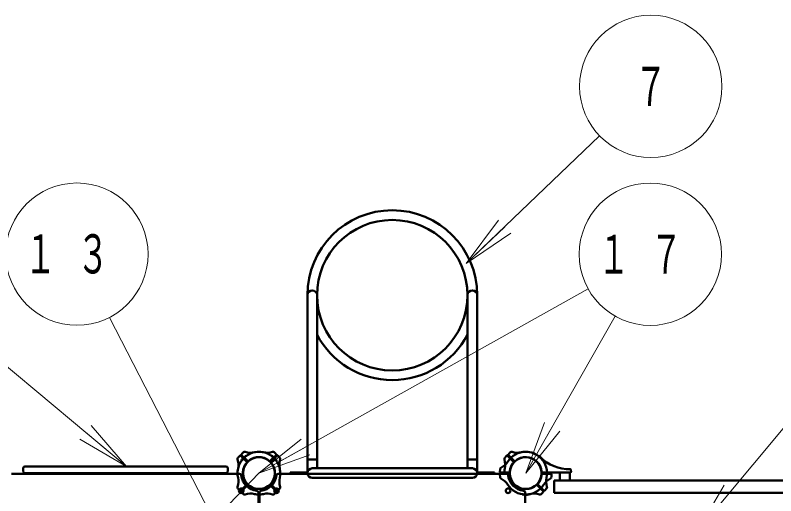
# Model space of a CAD drawing. Units: millimetres on the paper. Extents: x -385 to 0, y -594 to 267.
# Drawn here: x -270.76 to -228, y 158.49 to 185.49 of the extents above; entities that cross this region are included whole.
import ezdxf
from ezdxf.enums import TextEntityAlignment as Align

# ---------------------------------------------------------------- set-up
doc = ezdxf.new("R2010")
doc.units = ezdxf.units.MM
doc.linetypes.add('USER2', pattern=[6, 3, -1, 1, -1])
doc.layers.add('LY_1', color=140, linetype='Continuous', lineweight=50)
doc.styles.add('ＭＳ ゴシック', font='')
doc.styles.get('ＭＳ ゴシック').set_extended_font_data('MS Gothic')

msp = doc.modelspace()

# ---------------------------------------------------------------- linework, layer by layer
at = {"layer": 'LY_1', "color": 7, "lineweight": 13}
for p, q in [((-245.409, 171.53), (-237.917, 178.721)), ((-245.409, 171.53), (-243.591, 173.968)), ((-245.409, 171.53), (-243.245, 173.608)), ((-242.899, 173.247), (-245.409, 171.53)), ((-257.063, 159.758), (-238.549, 170.108)), ((-264.507, 160.13), (-275.606, 169.399)), ((-232.445, 156.449), (-221.991, 168.987)), ((-257.093, 152.258), (-265.46, 168.508)), ((-242.063, 159.758), (-237.037, 168.583)), ((-242.063, 159.758), (-241.013, 162.612)), ((-264.507, 160.13), (-266.809, 162.053)), ((-266.489, 162.437), (-264.507, 160.13)), ((-242.063, 159.758), (-240.578, 162.365)), ((-240.144, 162.117), (-242.063, 159.758)), ((-264.507, 160.13), (-267.13, 161.669)), ((-257.063, 159.758), (-254.688, 161.658)), ((-257.063, 159.758), (-254.444, 161.222)), ((-254.2, 160.785), (-257.063, 159.758)), ((-232.445, 156.449), (-230.908, 159.073)), ((-232.445, 156.449), (-230.524, 158.753))]:
    msp.add_line(p, q, dxfattribs=at)
at = {"layer": 'LY_1'}
for p, q in [((-254.335, 169.758), (-254.335, 159.758)), ((-253.791, 169.758), (-253.791, 160.03)), ((-245.335, 169.758), (-245.335, 160.03)), ((-244.791, 169.758), (-244.791, 159.758)), ((-257.704, 160.442), (-258.038, 160.775)), ((-258.037, 160.833), (-257.922, 160.94)), ((-256.421, 160.442), (-256.088, 160.775)), ((-256.089, 160.833), (-256.204, 160.94)), ((-242.704, 160.442), (-243.038, 160.775)), ((-243.037, 160.833), (-242.922, 160.94)), ((-258.138, 160.732), (-258.245, 160.617)), ((-257.747, 160.399), (-258.08, 160.733)), ((-258.041, 160.453), (-258.043, 160.455)), ((-257.758, 160.736), (-257.76, 160.738)), ((-256.379, 160.399), (-256.046, 160.733)), ((-256.368, 160.736), (-256.365, 160.738)), ((-256.085, 160.453), (-256.082, 160.455)), ((-255.988, 160.732), (-255.881, 160.617)), ((-254.335, 160.518), (-253.791, 160.518)), ((-244.791, 160.518), (-245.335, 160.518)), ((-243.138, 160.732), (-243.245, 160.617)), ((-242.747, 160.399), (-243.08, 160.733)), ((-241.368, 160.736), (-241.365, 160.738)), ((-241.085, 160.453), (-241.082, 160.455)), ((-270.313, 160.038), (-270.313, 159.858)), ((-258.913, 160.138), (-270.213, 160.138)), ((-258.813, 160.038), (-258.813, 159.858)), ((-254.063, 160.03), (-249.563, 160.03)), ((-251.648, 160.03), (-249.563, 160.03)), ((-245.063, 160.03), (-249.563, 160.03)), ((-243.511, 159.829), (-243.506, 159.975)), ((-239.514, 159.83), (-239.519, 159.935)), ((-264.563, 159.728), (-270.97, 159.728)), ((-258.913, 159.758), (-270.213, 159.758)), ((-264.563, 159.728), (-258.155, 159.728)), ((-249.563, 159.728), (-255.97, 159.728)), ((-255.303, 159.79), (-254.333, 159.79)), ((-255.303, 159.79), (-255.303, 159.726)), ((-255.303, 159.726), (-254.333, 159.726)), ((-249.563, 159.728), (-243.155, 159.728)), ((-243.823, 159.79), (-244.793, 159.79)), ((-243.823, 159.726), (-244.793, 159.726)), ((-243.823, 159.79), (-243.823, 159.726)), ((-243.511, 159.686), (-243.506, 159.529)), ((-243, 159.788), (-243.471, 159.788)), ((-243, 159.728), (-243.471, 159.728)), ((-241.125, 159.788), (-239.554, 159.788)), ((-241.125, 159.728), (-240.654, 159.728)), ((-240.614, 159.686), (-240.619, 159.541)), ((-240.135, 159.788), (-240.135, 159.338)), ((-239.591, 159.788), (-239.591, 159.338)), ((-257.747, 159.116), (-258.08, 158.783)), ((-257.704, 159.074), (-258.038, 158.741)), ((-256.421, 159.074), (-256.088, 158.741)), ((-256.379, 159.116), (-256.046, 158.783)), ((-254.063, 159.486), (-249.563, 159.486)), ((-251.36, 159.486), (-249.563, 159.486)), ((-245.063, 159.486), (-249.563, 159.486)), ((-241.421, 159.074), (-241.088, 158.741)), ((-241.379, 159.116), (-241.046, 158.783)), ((-240.456, 159.338), (-213.67, 159.338)), ((-240.456, 158.658), (-240.456, 159.338)), ((-258.138, 158.784), (-258.237, 158.89)), ((-258.037, 158.683), (-257.93, 158.584)), ((-257.093, 152.258), (-257.093, 158.665)), ((-257.033, 152.258), (-257.033, 158.665)), ((-256.089, 158.683), (-256.195, 158.584)), ((-255.988, 158.784), (-255.889, 158.89)), ((-242.093, 152.258), (-242.093, 158.665)), ((-241.089, 158.683), (-241.195, 158.584)), ((-240.988, 158.784), (-240.889, 158.89)), ((-240.456, 158.658), (-213.67, 158.658)), ((-242.263, 158.575), (-242.263, 158.571)), ((-241.863, 158.575), (-241.863, 158.571))]:
    msp.add_line(p, q, dxfattribs=at)
at = {"layer": 'LY_1', "color": 7, "linetype": 'USER2', "lineweight": 13}
msp.add_line((-257.063, 159.758), (-284.818, 130.814), dxfattribs=at)
at = {"layer": 'LY_1', "color": 7, "lineweight": 13}
for centre in [(-235.031, 181.491), (-267.291, 172.064), (-235.058, 172.059)]:
    msp.add_circle(centre, 4, dxfattribs=at)
at = {"layer": 'LY_1'}
for centre, radius in [((-249.563, 169.758), 4.228), ((-257.063, 159.758), 0.891), ((-242.063, 159.758), 0.891), ((-258.053, 158.768), 0.13), ((-256.073, 158.768), 0.13), ((-243.053, 158.768), 0.13)]:
    msp.add_circle(centre, radius, dxfattribs=at)
for centre, radius, start, end in [((-249.563, 169.758), 4.772, 0, 180), ((-254.063, 169.758), 0.272, 0, 180), ((-245.063, 169.758), 0.272, 0, 180), ((-249.563, 169.758), 4.772, 207.625, 332.375), ((-258.009, 160.803), 0.04, 133, 225), ((-257.862, 160.859), 0.1, 72.4588, 133), ((-257.063, 159.758), 1.2, 77.7272, 135), ((-257.53, 161.907), 1, 252.4588, 282.2728), ((-257.063, 159.758), 1.2, 45, 102.2728), ((-256.595, 161.907), 1, 257.7272, 287.5412), ((-256.264, 160.859), 0.1, 47, 107.5412), ((-256.116, 160.803), 0.04, 315, 47), ((-242.063, 159.758), 1.2, 90, 147.2728), ((-243.009, 160.803), 0.04, 133, 225), ((-242.862, 160.859), 0.1, 72.4588, 133), ((-242.53, 161.907), 1, 252.4588, 282.2728), ((-242.063, 159.758), 1.2, 45, 102.2728), ((-242.063, 159.758), 1.2, 47.7828, 90), ((-258.164, 160.557), 0.1, 137, 197.5412), ((-257.063, 159.758), 1.2, 135, 192.2728), ((-259.212, 160.225), 1, 347.7272, 17.5412), ((-258.108, 160.704), 0.04, 45, 137), ((-258.029, 160.469), 0.02, 143.6269, 225), ((-257.063, 159.758), 1.22, 135, 143.6269), ((-257.063, 159.758), 0.9, 135, 220.7293), ((-257.063, 159.758), 0.9, 139.2707, 225), ((-257.063, 159.758), 1.22, 126.3731, 135), ((-257.774, 160.724), 0.02, 45, 126.3731), ((-257.775, 160.371), 0.04, 319.2707, 45), ((-257.676, 160.47), 0.04, 225, 310.7293), ((-257.063, 159.758), 0.9, 49.2707, 135), ((-257.063, 159.758), 0.9, 45, 130.7293), ((-256.449, 160.47), 0.04, 229.2707, 315), ((-257.063, 159.758), 0.9, 319.2707, 45), ((-257.063, 159.758), 0.9, 315, 40.7293), ((-256.35, 160.371), 0.04, 135, 220.7293), ((-256.351, 160.724), 0.02, 53.6269, 135), ((-257.063, 159.758), 1.22, 45, 53.6269), ((-257.063, 159.758), 1.2, 347.7272, 45), ((-257.063, 159.758), 1.22, 36.3731, 45), ((-256.097, 160.469), 0.02, 315, 36.3731), ((-256.017, 160.704), 0.04, 43, 135), ((-254.913, 160.225), 1, 162.4588, 192.2728), ((-255.962, 160.557), 0.1, 342.4588, 43), ((-243.914, 160.947), 1, 297.4588, 327.2728), ((-243.164, 160.557), 0.1, 137, 197.5412), ((-244.212, 160.225), 1, 347.7272, 17.5412), ((-243.108, 160.704), 0.04, 45, 137), ((-242.063, 159.758), 0.9, 139.2707, 225), ((-242.063, 159.758), 0.9, 90, 175.7293), ((-242.775, 160.371), 0.04, 319.2707, 45), ((-242.676, 160.47), 0.04, 225, 310.7293), ((-242.063, 159.758), 0.9, 45, 130.7293), ((-242.063, 159.758), 0.9, 4.2707, 90), ((-242.063, 159.758), 0.9, 319.2707, 45), ((-241.351, 160.724), 0.02, 53.6269, 135), ((-242.063, 159.758), 1.22, 45, 53.6269), ((-239.509, 162.572), 2.6, 227.7828, 268.9158), ((-242.063, 159.758), 1.2, 347.7272, 45), ((-242.063, 159.758), 1.22, 36.3731, 45), ((-241.097, 160.469), 0.02, 315, 36.3731), ((-270.213, 160.038), 0.1, 90, 180), ((-258.913, 160.038), 0.1, 0, 90), ((-257.063, 159.758), 1.2, 167.7272, 181.4325), ((-257.063, 159.758), 1.2, 358.5675, 12.2728), ((-254.063, 159.758), 0.272, 90, 270), ((-245.063, 159.758), 0.272, 270, 90), ((-243.406, 159.971), 0.1, 117.4588, 178), ((-243.406, 159.971), 0.1, 117.4588, 178), ((-242.063, 159.758), 1.2, 167.7272, 181.4325), ((-239.559, 159.933), 0.04, 3, 88.9159), ((-270.213, 159.858), 0.1, 180, 270), ((-258.913, 159.858), 0.1, 270, 0), ((-259.212, 159.29), 1, 342.4588, 12.2728), ((-258.155, 159.628), 0.1, 6.7872, 90), ((-257.063, 159.758), 1, 186.7872, 263.2128), ((-257.063, 159.758), 1, 276.7872, 353.2128), ((-255.97, 159.628), 0.1, 90, 173.2128), ((-254.913, 159.29), 1, 167.7272, 197.5412), ((-243.471, 159.828), 0.04, 178, 270), ((-243.471, 159.688), 0.04, 90, 182), ((-243.406, 159.544), 0.1, 182, 242.5412), ((-243.155, 159.628), 0.1, 6.7872, 90), ((-242.063, 159.758), 1, 186.7872, 263.2128), ((-243, 159.828), 0.04, 270, 355.7293), ((-243, 159.688), 0.04, 4.2707, 90), ((-242.063, 159.758), 0.9, 184.2707, 270), ((-242.063, 159.758), 0.9, 270, 355.7293), ((-241.125, 159.828), 0.04, 184.2707, 270), ((-241.125, 159.688), 0.04, 90, 175.7293), ((-239.913, 159.29), 1, 167.7272, 197.5412), ((-240.719, 159.544), 0.1, 297.4588, 358), ((-240.654, 159.688), 0.04, 358, 90), ((-239.554, 159.828), 0.04, 270, 3), ((-257.775, 159.144), 0.04, 315, 40.7293), ((-257.676, 159.045), 0.04, 49.2707, 135), ((-257.063, 159.758), 0.9, 225, 310.7293), ((-257.063, 159.758), 0.9, 229.2707, 315), ((-256.449, 159.045), 0.04, 45, 130.7293), ((-256.35, 159.144), 0.04, 139.2707, 225), ((-243.914, 158.568), 1, 32.7272, 62.5412), ((-242.063, 159.758), 1.2, 212.7272, 270), ((-242.063, 159.758), 0.9, 225, 310.7293), ((-242.063, 159.758), 1.2, 270, 327.2728), ((-241.449, 159.045), 0.04, 45, 130.7293), ((-241.35, 159.144), 0.04, 139.2707, 225), ((-240.212, 158.568), 1, 117.4588, 147.2728), ((-258.164, 158.959), 0.1, 162.4588, 223), ((-258.108, 158.811), 0.04, 223, 315), ((-258.009, 158.712), 0.04, 135, 227), ((-257.193, 158.665), 0.1, 0, 83.2128), ((-256.933, 158.665), 0.1, 96.7872, 180), ((-256.116, 158.712), 0.04, 313, 45), ((-256.017, 158.811), 0.04, 225, 317), ((-255.962, 158.959), 0.1, 317, 17.5412), ((-242.193, 158.665), 0.1, 0, 83.2128), ((-241.116, 158.712), 0.04, 313, 45), ((-241.017, 158.811), 0.04, 225, 317), ((-240.962, 158.959), 0.1, 317, 17.5412), ((-257.862, 158.657), 0.1, 227, 287.5412), ((-257.53, 157.608), 1, 77.7272, 107.5412), ((-257.063, 159.758), 1.2, 257.7272, 271.4325), ((-257.063, 159.758), 1.2, 268.5675, 282.2728), ((-256.595, 157.608), 1, 72.4588, 102.2728), ((-256.264, 158.657), 0.1, 252.4588, 313), ((-242.243, 158.571), 0.02, 180, 261.3731), ((-242.063, 159.758), 1.22, 261.3731, 270), ((-242.063, 159.758), 1.2, 268.5675, 282.2728), ((-242.063, 159.758), 1.22, 270, 278.6269), ((-241.883, 158.571), 0.02, 278.6269, 0), ((-241.595, 157.608), 1, 72.4588, 102.2728), ((-241.264, 158.657), 0.1, 252.4588, 313)]:
    msp.add_arc(centre, radius, start, end, dxfattribs=at)

# ---------------------------------------------------------------- texts
at = {"layer": 'LY_1', "color": 7, "style": 'ＭＳ ゴシック', "width": 0.6}
msp.add_text('７', height=2.199, dxfattribs=at).set_placement((-235.031, 181.491), align=Align.MIDDLE_CENTER)
at = {"layer": 'LY_1', "color": 7, "char_height": 2.199, "attachment_point": 5, "style": 'ＭＳ ゴシック'}
for s, insert in [('\\T1.64;\\W0.6;１３', (-267.291, 172.064)), ('\\T1.64;\\W0.6;１７', (-235.058, 172.059))]:
    msp.add_mtext(s, dxfattribs=dict(at, insert=insert))

doc.saveas('drawing.dxf')
